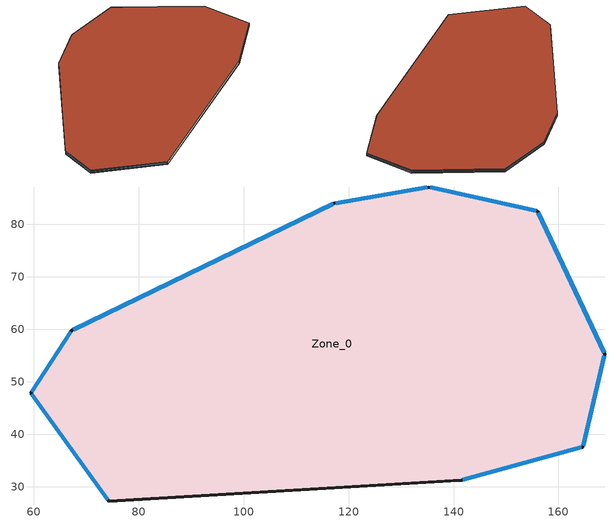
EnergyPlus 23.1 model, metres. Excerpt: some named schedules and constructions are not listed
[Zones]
Zone_0
 floor outside (90.1-2019 Nonresidential CZ 0 Exterior Floor (Mass)): 141.52,31.23 74.31,27.29 59.45,47.84 67.22,59.8 117.3,84.03 135.32,87.13 156.03,82.5 168.8,55.29 164.63,37.57 z63
 wall outside (90.1-2019 Nonresidential CZ 0 Exterior Wall (Mass)): 141.52,31.23 164.63,37.57 168.8,55.29 156.03,82.5 135.32,87.13 117.3,84.03 67.22,59.8 59.45,47.84 74.31,27.29 z63:64; 74.31,27.29,63 141.11,31.29,63 141.52,31.23,63 141.52,31.23,64 74.31,27.29,64
 window (90.1-2019 Nonresidential CZ 0 Glazing (Operable)): 141.8,31.3 164.35,37.49 / 168.68,55.55 156.16,82.23 / 117.03,83.9 67.49,59.93 / 59.62,47.61 74.13,27.53 z63.3:63.7; 164.7,37.85 168.73,55 / 155.74,82.56 135.61,87.07 / 135.03,87.08 117.59,84.08 / 67.07,59.56 59.6,48.09 z63.29:63.71
 roof outside (90.1-2019 Nonresidential CZ 0 Exterior Roof (Mass)): 141.52,31.23 164.63,37.57 168.8,55.29 156.03,82.5 135.32,87.13 117.3,84.03 67.22,59.8 59.45,47.84 74.31,27.29 141.11,31.29 z64
[Schedule:Day:Hourly]
35580fba-dbd0-4955-b4b5-3124da508991: Fraction, 1, 0, 0, 0, 0, 1, 0, 0, 1, 1, 1, 0, 0, 0, 0, 0, 0, 0, 0, 1, 1, 1, 1, 1
f5bc0df1-4b65-40b3-8969-7a34cea0a2f7: Fraction, 1, 1, 0, 0, 0, 1, 1, 0, 1, 1, 0, 0, 0, 0, 0, 0, 0, 0, 0, 0, 1, 1, 1, 1
55827f57-f8db-4409-93db-420d15268bed: Fraction, 1, 1, 1, 1, 1, 1, 1, 0, 1, 1, 0, 0, 0, 0, 0, 0, 1, 0, 0, 0, 0, 0, 1, 1
6ebf849b-398d-4be0-bb09-18ec706fe1dc: Fraction, 1, 1, 1, 1, 1, 1, 1, 1, 1, 0, 1, 0, 0, 0, 1, 1, 1, 1, 1, 1, 1, 1, 0, 0
a7a76c56-9b1d-4143-b4f7-ea2c8c440336: Fraction, 0, 0, 0, 0, 0, 0, 0, 0, 0, 1, 0, 1, 1, 0, 1, 1, 1, 1, 1, 0, 1, 1, 1, 0
ef5d5969-26f7-445c-ac96-11ebfeacb836: Fraction, 0, 0, 0, 0, 0, 0, 0, 0, 1, 1, 1, 0, 0, 0, 1, 1, 0, 0, 1, 1, 1, 1, 1, 0
83e5e2d1-e768-401f-b330-617984987bc3: Fraction, 1, 1, 1, 1, 1, 1, 1, 1, 1, 1, 0, 1, 0, 0, 0, 1, 1, 1, 1, 1, 1, 1, 1, 1
d0f53660-2e5a-4b57-a881-87da0359e617: Fraction, 1, 0, 0, 0, 0, 0, 0, 0, 0, 1, 0, 0, 0, 0, 0, 1, 1, 1, 1, 0, 1, 0, 0, 0
cbd5bdba-0386-4ba0-ba98-9c7e12a51697: Fraction, 1, 1, 1, 1, 0, 0, 0, 0, 0, 0, 0, 1, 1, 1, 1, 1, 1, 1, 0, 1, 1, 1, 1, 1
18c3004d-8783-4876-8dec-12ac0061ab43: Fraction, 1, 0, 1, 1, 0, 1, 1, 0, 1, 1, 0, 0, 0, 1, 1, 0, 1, 1, 1, 1, 1, 1, 1, 1
4ad9e2e3-748f-4c7e-8bc5-d13ad674726a: Fraction, 1, 1, 1, 1, 0, 0, 0, 0, 1, 1, 0, 0, 1, 1, 1, 1, 1, 1, 1, 1, 1, 1, 1, 1
b0b22441-1c84-45be-946c-a41f4ca8fd3c: Fraction, 1, 1, 1, 1, 1, 0, 1, 1, 1, 0, 1, 0, 0, 0, 0, 0, 1, 1, 1, 1, 1, 1, 1, 0
9e0599c0-03a4-4802-a991-2b35702f64d4: Fraction, 0, 0, 0, 0, 0, 0, 0, 0, 1, 0, 0, 0, 0, 0, 0, 0, 1, 1, 1, 1, 1, 1, 1, 1
6537ed6c-dc31-4946-b723-4a3268c029b0: Fraction, 1, 1, 1, 1, 1, 1, 1, 1, 1, 0, 0, 0, 0, 0, 0, 1, 1, 1, 1, 1, 1, 1, 1, 1
8b3fb61a-d946-4957-9fcf-86c3e05bf05b: Fraction, 1, 0, 1, 1, 0, 0, 0, 0, 1, 0, 0, 0, 0, 0, 0, 0, 0, 0, 1, 1, 1, 1, 1, 1
14c5cb9b-8429-4ebb-b911-1711cbb5e11b: Fraction, 1, 1, 0, 0, 0, 0, 0, 0, 1, 1, 1, 1, 1, 0, 1, 0, 0, 1, 1, 1, 1, 1, 1, 1
62c77ae6-a226-4c8d-a178-561dc5b22ad7: Fraction, 1, 1, 0, 0, 0, 0, 0, 0, 0, 0, 1, 1, 1, 1, 1, 1, 1, 1, 1, 1, 0, 1, 1, 1
190ec790-5e29-4005-a364-6feeab9a4441: Fraction, 0, 0, 0, 0, 0, 1, 1, 1, 1, 1, 1, 0, 0, 0, 0, 0, 0, 1, 1, 1, 1, 1, 1, 1
90a66509-abf9-43ca-9c3b-097c5c4f22e0: Fraction, 1, 0, 0, 0, 0, 0, 0, 1, 1, 1, 1, 1, 1, 1, 1, 1, 0, 0, 0, 0, 0, 0, 0, 0
6ace0146-c6b6-4ec7-9c8c-8aa95261c8d2: Fraction, 1, 0, 1, 1, 0, 1, 1, 1, 1, 1, 1, 1, 0, 1, 1, 1, 1, 1, 1, 1, 1, 1, 1, 1
d608000f-b7b7-44b8-aaec-22f5a2f3b225: Fraction, 1, 0, 0, 0, 0, 0, 0, 0, 0, 0, 1, 1, 1, 1, 1, 0, 0, 1, 1, 1, 1, 1, 1, 1
6a128e5b-ff60-434c-af7b-fa2dd9e07cba: Fraction, 0, 0, 0, 1, 0, 0, 0, 0, 1, 1, 0, 0, 0, 0, 0, 0, 0, 0, 1, 1, 1, 1, 1, 1
622ee1ea-8305-4643-8449-dd72ae86fa49: Fraction, 1, 0, 1, 1, 1, 1, 1, 1, 1, 1, 0, 1, 1, 1, 0, 0, 0, 0, 0, 1, 1, 1, 1, 0
f8689805-0f63-41db-adb5-99584de99b95: Fraction, 0, 0, 0, 0, 0, 1, 0, 0, 0, 1, 1, 1, 1, 0, 0, 1, 1, 1, 1, 1, 1, 1, 1, 0
71851461-c5e4-414e-a2c7-109e494ea64c: Fraction, 0, 0, 0, 0, 0, 0, 1, 1, 1, 1, 1, 0, 0, 0, 0, 0, 0, 1, 1, 1, 1, 1, 1, 1
0b6f43f0-01e1-4251-ba04-732ed97e1519: Fraction, 1, 0, 0, 0, 0, 0, 0, 1, 1, 1, 1, 0, 0, 0, 0, 1, 1, 1, 1, 1, 1, 1, 1, 1
e1723b95-98ea-446b-a580-13731340a20f: Fraction, 1, 1, 0, 0, 0, 0, 0, 1, 1, 1, 0, 0, 0, 0, 1, 1, 1, 1, 1, 1, 1, 1, 1, 1
05cee68a-5a9a-4fff-b366-2c30e452af0d: Fraction, 0, 0, 0, 0, 0, 0, 0, 1, 1, 0, 0, 0, 1, 1, 1, 1, 1, 1, 1, 1, 1, 1, 1, 1
f331a55c-7847-4875-a3bf-5efce393f36a: Fraction, 0, 0, 0, 0, 0, 0, 0, 0, 1, 0, 0, 1, 1, 1, 0, 0, 1, 1, 1, 1, 1, 1, 1, 1
ee78a014-3d24-44f3-9921-e16adcf6702a: Fraction, 1, 1, 1, 0, 0, 0, 1, 1, 1, 0, 0, 0, 0, 0, 0, 0, 0, 0, 1, 1, 1, 1, 1, 1
4403c221-beb9-4706-9aab-0cc244076204: Fraction, 1, 1, 1, 1, 1, 1, 1, 0, 0, 0, 0, 1, 1, 1, 1, 1, 1, 1, 1, 1, 1, 1, 1, 0
ece4fc43-b6b0-4eac-b6ec-7422018e2d51: Fraction, 0, 0, 0, 0, 0, 0, 0, 0, 1, 1, 1, 0, 0, 0, 0, 1, 1, 1, 0, 0, 0, 0, 0, 0
b9542a66-8383-472d-be9c-2377602c7933: Fraction, 0, 0, 0, 0, 0, 0, 0, 0, 0, 0, 0, 0, 0, 0, 0, 1, 1, 1, 1, 0, 0, 0, 1, 0
9ea8799c-a38e-4392-b418-b3859e553b93: Fraction, 0, 0, 0, 0, 0, 0, 0, 0, 1, 1, 0, 0, 1, 0, 1, 1, 1, 1, 1, 1, 1, 1, 1, 0
df36221f-5fb5-4f9d-9ad5-08a3f4f45714: Fraction, 0, 0, 0, 0, 0, 0, 0, 1, 1, 1, 0, 1, 1, 1, 1, 1, 1, 1, 1, 0, 0, 0, 0, 0
a4c28545-8038-4a89-9609-81aec04577ae: Fraction, 0, 0, 0, 0, 0, 1, 1, 1, 1, 1, 0, 0, 0, 0, 0, 0, 0, 1, 1, 1, 1, 1, 1, 1
3e4b0917-6c3b-420c-a1a0-0361c199cf67: Fraction, 0, 0, 0, 0, 0, 0, 0, 0, 0, 0, 1, 1, 1, 1, 1, 1, 0, 1, 1, 1, 1, 1, 1, 1
5d3b0c0d-688e-4b12-9c90-2677dc276d2a: Fraction, 0, 0, 0, 0, 0, 0, 0, 0, 0, 0, 0, 0, 1, 1, 1, 1, 1, 1, 1, 1, 1, 0, 0, 0
6069c477-5d9e-4eef-8c68-d96bcf48a3ae: Fraction, 0, 0, 0, 0, 0, 0, 0, 1, 1, 1, 0, 0, 0, 0, 0, 0, 0, 1, 1, 1, 1, 0, 0, 0
69cd9677-e97b-458a-abe6-047365b023d0: Fraction, 0, 0, 0, 0, 0, 0, 0, 0, 1, 1, 0, 0, 0, 0, 1, 0, 0, 0, 0, 0, 0, 0, 0, 0
c5fe4ff3-467f-4c83-8795-c200ceae23fc: Fraction, 0, 0, 0, 0, 0, 0, 0, 0, 0, 1, 1, 1, 1, 0, 1, 1, 1, 1, 1, 1, 1, 1, 1, 1
51a97e26-cf36-4dc7-bb8c-66bca98dffd4: Fraction, 0, 0, 0, 0, 0, 0, 0, 0, 1, 0, 0, 0, 0, 0, 0, 0, 0, 1, 0, 0, 0, 0, 0, 0
19730b9c-9c93-4c8e-84d2-b2d393f7a440: Fraction, 0, 0, 0, 0, 0, 0, 0, 0, 1, 1, 0, 0, 0, 0, 0, 0, 1, 1, 1, 1, 1, 1, 0, 0
1da35ec4-bf82-490c-9bf8-eda1b843ec7a: Fraction, 0, 0, 0, 0, 0, 0, 0, 1, 1, 1, 0, 0, 0, 1, 1, 1, 1, 0, 0, 0, 0, 0, 0, 0
77230e30-fae1-4f99-9d5b-c7f7c77cb3ee: Fraction, 0, 0, 0, 0, 0, 0, 0, 0, 1, 1, 0, 0, 0, 0, 0, 0, 0, 1, 1, 1, 1, 1, 1, 0
38326845-a075-47ad-9e37-a07217c83578: Fraction, 0, 0, 0, 0, 1, 0, 0, 1, 1, 1, 1, 0, 0, 0, 0, 0, 1, 1, 1, 1, 1, 1, 1, 1
1d8acefc-86d6-4400-a8b5-e2e4ccf3a6dd: Fraction, 1, 1, 1, 1, 1, 0, 0, 0, 1, 1, 1, 1, 1, 0, 1, 1, 1, 1, 1, 1, 1, 1, 1, 1
01931061-f95d-423d-a8e3-a2d8ef12247b: Fraction, 0, 0, 0, 0, 0, 0, 0, 0, 1, 1, 0, 0, 0, 0, 1, 1, 1, 1, 1, 1, 1, 1, 1, 1
7ace4def-86f3-4d95-a03f-497847f96702: Fraction, 1, 1, 1, 1, 1, 1, 1, 0, 1, 1, 1, 1, 1, 0, 1, 1, 1, 1, 1, 1, 1, 1, 0, 0
3bd2b92e-0ae8-4556-a30a-e5e65b71826e: Fraction, 0, 0, 0, 0, 0, 0, 0, 0, 1, 1, 1, 0, 1, 1, 1, 1, 1, 1, 1, 1, 1, 0, 0, 0
bad176ab-6b35-4176-abaf-05ab3aaa6249: Fraction, 0, 0, 0, 0, 0, 0, 0, 0, 1, 1, 1, 1, 0, 0, 0, 1, 1, 1, 1, 1, 1, 1, 0, 0
02ab9e96-b2d1-46b5-8262-6abab9867d5c: Fraction, 0, 0, 0, 0, 0, 0, 0, 0, 0, 1, 1, 1, 0, 0, 1, 1, 1, 1, 1, 0, 0, 0, 0, 0
e68a5df6-6f3d-4a9c-893c-334317d34bc4: Fraction, 0, 0, 0, 0, 0, 0, 0, 0, 1, 0, 1, 1, 0, 0, 0, 0, 0, 0, 0, 0, 0, 0, 0, 0
1e033b0e-51bc-4728-9180-d360ea5f4b6c: Fraction, 0, 0, 0, 0, 0, 0, 0, 0, 1, 1, 0, 1, 1, 1, 1, 1, 1, 1, 0, 0, 0, 0, 0, 0
f6dd6d34-4826-4c24-9679-818eecc427e6: Fraction, 0, 0, 0, 0, 0, 0, 0, 0, 0, 1, 1, 1, 1, 0, 1, 1, 1, 1, 0, 0, 0, 0, 0, 0
e9c8d646-4741-41e8-ae76-898a20df83ac: Fraction, 0, 0, 0, 0, 0, 0, 0, 0, 0, 1, 1, 1, 0, 1, 1, 1, 1, 1, 1, 1, 1, 1, 1, 0
b0cd043c-97e2-45c4-b746-8f3c14b2132a: Fraction, 0, 0, 0, 0, 0, 0, 0, 0, 0, 1, 1, 1, 0, 0, 0, 0, 1, 0, 0, 0, 0, 0, 0, 0
433572ff-be99-4baa-abe0-8595e08e7cac: Fraction, 0, 0, 0, 0, 0, 0, 0, 0, 1, 1, 0, 0, 1, 1, 1, 1, 0, 0, 0, 0, 0, 0, 0, 0
ac49b470-8a31-4310-a82f-7388a6dbc47d: Fraction, 0, 0, 0, 0, 0, 0, 0, 0, 1, 1, 1, 1, 0, 0, 0, 0, 0, 0, 0, 0, 0, 0, 0, 0
346726a3-2aff-4c8e-8f3e-93c118d92b0e: Fraction, 0, 0, 0, 0, 0, 0, 0, 0, 1, 1, 1, 1, 1, 1, 1, 0, 0, 0, 0, 0, 0, 0, 0, 0
307b0407-2a51-4525-bbf6-46879bca5c53: Fraction, 0, 0, 0, 0, 0, 0, 0, 0, 0, 0, 0, 0, 0, 0, 0, 1, 1, 1, 0, 0, 0, 0, 0, 0
66b4e2b4-e37e-458c-9d10-ec3fb603ec3c: Fraction, 0, 0, 0, 0, 0, 0, 0, 0, 1, 0, 0, 0, 0, 0, 0, 0, 0, 0, 0, 0, 0, 0, 0, 0
ba89769e-e933-46c3-b524-30d9673fb460: Fraction, 0, 0, 0, 0, 0, 0, 0, 0, 0, 1, 1, 1, 1, 1, 1, 1, 0, 0, 1, 1, 1, 1, 0, 0
a56ac5b7-c3e6-4283-908d-09d37c37b166: Fraction, 0, 0, 0, 0, 0, 0, 0, 1, 1, 1, 0, 0, 0, 0, 0, 0, 0, 1, 1, 1, 1, 1, 1, 1
3348eccd-947c-4f92-bd84-8684db790c09: Fraction, 1, 0, 0, 0, 0, 0, 0, 0, 1, 1, 0, 1, 0, 0, 0, 1, 1, 1, 1, 1, 1, 1, 1, 0
8b1d26f8-01a5-417d-b30d-354246420aad: Fraction, 0, 0, 0, 0, 0, 0, 0, 0, 1, 1, 1, 0, 0, 0, 1, 1, 1, 0, 0, 0, 0, 0, 0, 0
6181320c-47d8-4cca-82af-ec3a51b6dd72: Fraction, 0, 0, 0, 0, 0, 0, 0, 0, 1, 1, 0, 0, 0, 0, 0, 0, 0, 0, 1, 1, 1, 1, 0, 0
64a29cd7-8f2f-422d-9959-c24de3a5f690: Fraction, 0, 0, 0, 0, 0, 0, 0, 0, 1, 1, 0, 1, 1, 1, 0, 0, 0, 0, 0, 0, 0, 0, 0, 0
d03725bd-0ffe-4377-a125-dd5ac41d3a74: Fraction, 0, 0, 0, 0, 0, 0, 0, 0, 1, 1, 1, 0, 0, 1, 1, 1, 1, 1, 1, 1, 0, 0, 0, 0
6a41f810-d8e1-432a-8ce2-66c5e1ccd37b: Fraction, 0, 0, 0, 0, 0, 0, 0, 0, 1, 1, 0, 0, 0, 0, 1, 1, 0, 1, 1, 1, 1, 0, 0, 0
20d980ab-5bbf-4f21-88c7-0b3798302ed8: Fraction, 0, 0, 0, 0, 0, 0, 0, 0, 0, 1, 0, 0, 0, 0, 0, 0, 0, 1, 1, 1, 1, 1, 0, 0
df2d65bf-6a66-42bf-a30a-f36bd3ee436b: Fraction, 0, 0, 0, 0, 0, 0, 0, 0, 1, 1, 0, 0, 0, 1, 0, 0, 1, 1, 0, 0, 0, 0, 0, 0
3589ffb3-64ad-4ccd-ad3a-6b262944c2af: Fraction, 0, 0, 0, 0, 0, 0, 0, 0, 0, 1, 1, 1, 1, 0, 1, 1, 1, 1, 1, 1, 1, 0, 0, 0
890c290f-f478-4666-b51c-a850cee0229a: Fraction, 0, 0, 0, 0, 0, 0, 0, 0, 1, 1, 1, 0, 0, 0, 0, 1, 1, 1, 1, 1, 1, 1, 1, 1
e5194118-40dd-4948-b455-f7e52e5a09b9: Fraction, 1, 0, 0, 0, 0, 0, 0, 1, 1, 1, 0, 0, 0, 0, 1, 1, 1, 1, 1, 1, 0, 0, 0, 1
f7b4d3b0-c344-429c-abef-98cb8b36d49d: Fraction, 1, 1, 1, 1, 1, 1, 1, 1, 1, 1, 1, 0, 0, 1, 1, 0, 1, 1, 1, 1, 1, 1, 1, 1
50777759-3149-4ab6-9e49-f5c4ca1c0d8b: Fraction, 1, 1, 1, 1, 1, 1, 1, 1, 1, 1, 1, 0, 0, 0, 0, 1, 1, 1, 1, 1, 1, 1, 1, 1
634e3f8b-5068-4fff-8974-a9ddfa7e7c99: Fraction, 1, 1, 1, 1, 1, 1, 1, 1, 1, 1, 1, 0, 1, 1, 1, 1, 1, 1, 1, 1, 1, 1, 1, 1
db40f3b7-ff5b-475a-a2de-6b107929e617: Fraction, 1, 1, 1, 1, 0, 1, 1, 1, 1, 1, 1, 0, 0, 0, 1, 1, 1, 1, 1, 1, 1, 1, 1, 1
04098f82-45f4-4621-86db-93c17d7eb972: Fraction, 1, 1, 1, 1, 0, 1, 1, 1, 1, 1, 1, 0, 0, 0, 1, 0, 0, 0, 1, 1, 0, 0, 0, 0
944e0348-e3f3-4352-8a9c-e7fb0ed1355f: Fraction, 0, 0, 0, 1, 0, 0, 0, 0, 1, 0, 0, 0, 0, 0, 0, 0, 0, 0, 0, 0, 0, 0, 0, 0
f7a564ca-85b4-402d-9f37-a13b890ef264: Fraction, 0, 0, 0, 0, 0, 0, 0, 0, 0, 1, 1, 1, 0, 0, 1, 1, 0, 0, 0, 0, 0, 0, 0, 0
0bcf2b4d-3456-462f-9f14-26e26e0c9598: Fraction, 0, 0, 0, 0, 0, 0, 0, 0, 0, 1, 1, 0, 0, 1, 0, 1, 0, 0, 1, 0, 1, 1, 0, 1
723ba90f-49cb-4c44-b7b5-667e64cf378f: Fraction, 1, 0, 0, 0, 0, 0, 0, 0, 0, 0, 0, 0, 0, 1, 1, 1, 1, 1, 1, 1, 0, 0, 0, 0
178d2cc6-dde9-4233-b4c0-40fce3a868e7: Fraction, 0, 0, 0, 0, 0, 0, 0, 0, 0, 0, 0, 0, 1, 1, 1, 1, 1, 1, 1, 0, 0, 0, 0, 0
21a5835a-31a7-4885-8c77-6bf44ccf139f: Fraction, 0, 0, 0, 0, 0, 0, 0, 0, 0, 0, 0, 0, 0, 0, 1, 0, 0, 0, 1, 0, 0, 0, 0, 0
53c8fe68-b6ab-4a0d-acdd-d43b80fcb29e: Fraction, 0, 0, 0, 0, 0, 0, 0, 0, 0, 1, 1, 1, 1, 1, 1, 1, 1, 1, 1, 1, 0, 0, 0, 0
3b3ab5c0-74ca-488d-bf60-80b6c809761a: Fraction, 0, 0, 0, 0, 0, 0, 0, 0, 1, 1, 1, 1, 0, 0, 0, 0, 1, 1, 1, 1, 1, 1, 0, 1
dec40126-717d-4da4-a910-a73b0b2de1e1: Fraction, 0, 0, 0, 0, 0, 0, 0, 0, 0, 0, 1, 0, 0, 0, 0, 1, 1, 1, 1, 1, 0, 0, 0, 1
3eef77f8-ea9b-4770-b35b-9af30fbd07bd: Fraction, 0, 0, 0, 0, 0, 0, 0, 0, 0, 1, 1, 1, 1, 0, 0, 0, 0, 0, 0, 0, 0, 0, 0, 0
e257b216-6ebc-47c8-812e-b877b2fd9bff: Fraction, 0, 0, 0, 0, 0, 0, 0, 0, 0, 0, 1, 1, 1, 1, 1, 1, 1, 0, 1, 0, 0, 0, 0, 0
e488f50e-6f9c-4cad-9b47-7cd3d747bdc4: Fraction, 0, 0, 0, 0, 0, 0, 0, 0, 1, 1, 1, 1, 0, 1, 0, 1, 0, 0, 0, 0, 1, 0, 0, 0
03042351-fad0-4e20-a379-a2fe06a4ee97: Fraction, 0, 0, 0, 0, 0, 0, 0, 0, 1, 1, 1, 1, 0, 1, 1, 1, 1, 1, 1, 1, 1, 0, 0, 0
4655ecec-6f89-4f52-b466-d30fb7240f2d: Fraction, 0, 0, 0, 0, 0, 0, 0, 0, 1, 1, 1, 0, 1, 0, 0, 1, 1, 1, 1, 1, 1, 1, 1, 0
f92ec17b-3ee4-4eff-b2f1-002e899da449: Fraction, 0, 0, 1, 1, 0, 0, 1, 0, 1, 1, 1, 1, 0, 1, 1, 1, 1, 1, 1, 1, 1, 1, 1, 1
f370f629-0a9b-48b4-b75e-d368051bac58: Fraction, 1, 1, 0, 1, 1, 1, 0, 1, 1, 1, 1, 1, 1, 0, 0, 1, 1, 1, 1, 1, 1, 1, 1, 1
57962a1c-89b2-48cb-881e-04272744f9a0: Fraction, 1, 1, 1, 1, 1, 1, 1, 1, 1, 1, 1, 0, 0, 0, 0, 0, 1, 1, 1, 1, 1, 1, 0, 1
29b2a92d-0deb-4854-bb04-40d0552be8f3: Fraction, 0, 0, 1, 1, 0, 1, 1, 0, 1, 1, 1, 0, 0, 0, 0, 1, 1, 1, 1, 1, 1, 1, 1, 1
b98630a9-4645-4249-b018-234e81376148: Fraction, 1, 0, 1, 0, 0, 0, 0, 0, 1, 1, 1, 0, 0, 0, 0, 0, 1, 1, 1, 1, 1, 1, 1, 1
016e191e-0c09-49c2-a3b0-aaba1b579053: Fraction, 1, 0, 0, 0, 0, 0, 0, 0, 1, 1, 1, 1, 0, 0, 0, 0, 1, 1, 1, 1, 1, 1, 1, 1
4a92e6b9-6a42-4b5a-bc84-5afae0716a01: Fraction, 1, 1, 1, 0, 0, 1, 1, 0, 1, 1, 1, 0, 0, 0, 0, 0, 1, 1, 1, 1, 1, 1, 1, 1
a4f2a2f6-8422-44d3-b918-e2cf20218444: Fraction, 1, 0, 0, 0, 0, 1, 1, 0, 1, 1, 1, 1, 1, 1, 1, 1, 1, 1, 1, 1, 1, 1, 0, 0
[Schedule:Year]
CoolAvail_Zone_0: Fraction, CoolAvail_Zone_0_0, 1, 1, 1, 7, CoolAvail_Zone_0_1, 1, 8, 1, 14, CoolAvail_Zone_0_2, 1, 15, 1, 21, CoolAvail_Zone_0_3, 1, 22, 1, 28, CoolAvail_Zone_0_4, 1, 29, 2, 4, CoolAvail_Zone_0_5, 2, 5, 2, 11, CoolAvail_Zone_0_6, 2, 12, 2, 18, CoolAvail_Zone_0_7, 2, 19, 2, 25, CoolAvail_Zone_0_8, 2, 26, 3, 4, CoolAvail_Zone_0_9, 3, 5, 3, 11, CoolAvail_Zone_0_10, 3, 12, 3, 18, CoolAvail_Zone_0_11, 3, 19, 3, 25, CoolAvail_Zone_0_12, 3, 26, 4, 1, CoolAvail_Zone_0_13, 4, 2, 4, 8, CoolAvail_Zone_0_14, 4, 9, 4, 15, CoolAvail_Zone_0_15, 4, 16, 4, 22, CoolAvail_Zone_0_16, 4, 23, 4, 29, CoolAvail_Zone_0_17, 4, 30, 5, 6, CoolAvail_Zone_0_18, 5, 7, 5, 13, CoolAvail_Zone_0_19, 5, 14, 5, 20, CoolAvail_Zone_0_20, 5, 21, 5, 27, CoolAvail_Zone_0_21, 5, 28, 6, 3, CoolAvail_Zone_0_22, 6, 4, 6, 10, CoolAvail_Zone_0_23, 6, 11, 6, 17, CoolAvail_Zone_0_24, 6, 18, 6, 24, CoolAvail_Zone_0_25, 6, 25, 7, 1, CoolAvail_Zone_0_26, 7, 2, 7, 8, CoolAvail_Zone_0_27, 7, 9, 7, 15, CoolAvail_Zone_0_28, 7, 16, 7, 22, CoolAvail_Zone_0_29, 7, 23, 7, 29, CoolAvail_Zone_0_30, 7, 30, 8, 5, CoolAvail_Zone_0_31, 8, 6, 8, 12, CoolAvail_Zone_0_32, 8, 13, 8, 19, CoolAvail_Zone_0_33, 8, 20, 8, 26, CoolAvail_Zone_0_34, 8, 27, 9, 2, CoolAvail_Zone_0_35, 9, 3, 9, 9, CoolAvail_Zone_0_36, 9, 10, 9, 16, CoolAvail_Zone_0_37, 9, 17, 9, 23, CoolAvail_Zone_0_38, 9, 24, 9, 30, CoolAvail_Zone_0_39, 10, 1, 10, 7, CoolAvail_Zone_0_40, 10, 8, 10, 14, CoolAvail_Zone_0_41, 10, 15, 10, 21, CoolAvail_Zone_0_42, 10, 22, 10, 28, CoolAvail_Zone_0_43, 10, 29, 11, 4, CoolAvail_Zone_0_44, 11, 5, 11, 11, CoolAvail_Zone_0_45, 11, 12, 11, 18, CoolAvail_Zone_0_46, 11, 19, 11, 25, CoolAvail_Zone_0_47, 11, 26, 12, 2, CoolAvail_Zone_0_48, 12, 3, 12, 9, CoolAvail_Zone_0_49, 12, 10, 12, 16, CoolAvail_Zone_0_50, 12, 17, 12, 23, CoolAvail_Zone_0_51, 12, 24, 12, 30, CoolAvail_Zone_0_52, 12, 31, 12, 31
[Schedule:Week:Daily]
CoolAvail_Zone_0_0: a90c3a7d-d561-4e88-9304-1309f2f5b7c4, d9f7b2bb-ce32-41b4-bd48-2467b5920f5a, c679e80e-e187-4de0-afcb-0fe5418baa16, 0a0839cf-3ae9-41cd-a03d-057b1f85007b, d4902f50-d36c-4611-8744-05f3899d3a81, ce071e62-5e5a-4421-93f8-b4aeab4f8a7b, 6ce1c73f-dd81-44bb-b3e8-c0c9d60c46d5, a90c3a7d-d561-4e88-9304-1309f2f5b7c4, a90c3a7d-d561-4e88-9304-1309f2f5b7c4, a90c3a7d-d561-4e88-9304-1309f2f5b7c4, a90c3a7d-d561-4e88-9304-1309f2f5b7c4, a90c3a7d-d561-4e88-9304-1309f2f5b7c4
CoolAvail_Zone_0_1: 65bbbe9e-91d4-4cf2-b31b-ca7e654597ff, fae1b118-0296-4c52-8f3b-7c824febb3f4, 878747af-a5f3-4e55-9fd9-de7c2aa49e56, b08cc5d3-bea0-444f-8786-da720f3bc2ec, 25ea3ea7-8a90-4fc1-b5de-1f4c9492b2b0, 1ff783de-1204-4da2-855d-d24501cab330, 84ac1ae6-be9c-4f00-94de-2dddad3b6f2e, 65bbbe9e-91d4-4cf2-b31b-ca7e654597ff, 65bbbe9e-91d4-4cf2-b31b-ca7e654597ff, 65bbbe9e-91d4-4cf2-b31b-ca7e654597ff, 65bbbe9e-91d4-4cf2-b31b-ca7e654597ff, 65bbbe9e-91d4-4cf2-b31b-ca7e654597ff
CoolAvail_Zone_0_2: 10dfe9ea-d424-4da3-a1f4-f7f7492f2381, 0cbebe47-c6d4-452d-913f-92984355483f, 25ea3ea7-8a90-4fc1-b5de-1f4c9492b2b0, e92f8d57-d3fc-4f28-ab82-5b8b0cc6dbbb, d9f7b2bb-ce32-41b4-bd48-2467b5920f5a, 9bee4051-cf95-46cf-b054-7a00ea332110, 73f640e3-efb8-45fc-9d4e-299565a10379, 10dfe9ea-d424-4da3-a1f4-f7f7492f2381, 10dfe9ea-d424-4da3-a1f4-f7f7492f2381, 10dfe9ea-d424-4da3-a1f4-f7f7492f2381, 10dfe9ea-d424-4da3-a1f4-f7f7492f2381, 10dfe9ea-d424-4da3-a1f4-f7f7492f2381
CoolAvail_Zone_0_3: 78703160-713a-403d-8ef2-3f3ce06a14ba, 9498b012-a49a-467f-9b08-189a340cf39d, 109b3099-e46d-4cd2-81e5-3e60f5aefaee, d7495d69-b7e2-4ec9-9356-875a133d10ff, 5cb59d84-8761-4677-bcba-14e7b1449b5d, a90c3a7d-d561-4e88-9304-1309f2f5b7c4, 7a386284-6fc2-40a5-8d4b-d50813044365, 78703160-713a-403d-8ef2-3f3ce06a14ba, 78703160-713a-403d-8ef2-3f3ce06a14ba, 78703160-713a-403d-8ef2-3f3ce06a14ba, 78703160-713a-403d-8ef2-3f3ce06a14ba, 78703160-713a-403d-8ef2-3f3ce06a14ba
CoolAvail_Zone_0_4: 1426fbcb-9780-4d68-b2c5-cb00c53603ad, 0c405ee3-8e43-45b4-aa13-534e84af71a5, 4ee0b317-346b-48c6-8178-14238c22d751, 3ff4eb64-b860-4a95-b673-6c119b6731cc, a51c5b3b-6daf-445a-8393-1037eb489ed0, b9583c2b-6603-4a7f-8ed7-9e3dbb906b18, 0c405ee3-8e43-45b4-aa13-534e84af71a5, 1426fbcb-9780-4d68-b2c5-cb00c53603ad, 1426fbcb-9780-4d68-b2c5-cb00c53603ad, 1426fbcb-9780-4d68-b2c5-cb00c53603ad, 1426fbcb-9780-4d68-b2c5-cb00c53603ad, 1426fbcb-9780-4d68-b2c5-cb00c53603ad
CoolAvail_Zone_0_5: 6cf93cd8-6f75-4b31-a6bd-4ecafb8a92b1, 5897c31d-c666-4c7d-a4da-b61f4f0e404e, 4b772d1b-1413-48b8-af6a-889f3a234b0c, 480aa193-6611-4074-a8c1-a6942d3d3952, 92b422ba-87c7-4cf7-9ae7-f3ce3c885582, 87b56ecb-3057-41a7-9052-41be7a84920d, bd4c92c5-efcc-47f4-969b-2a93bfda960e, 6cf93cd8-6f75-4b31-a6bd-4ecafb8a92b1, 6cf93cd8-6f75-4b31-a6bd-4ecafb8a92b1, 6cf93cd8-6f75-4b31-a6bd-4ecafb8a92b1, 6cf93cd8-6f75-4b31-a6bd-4ecafb8a92b1, 6cf93cd8-6f75-4b31-a6bd-4ecafb8a92b1
CoolAvail_Zone_0_6: 01c1a3f5-4dca-4e51-a230-9909e27f7a95, 0b6e2958-b197-49f8-b7aa-616d64d662bd, e891e117-e941-427e-a47c-33de51da23ee, 798fa7e7-5014-4ec1-8f09-d0b4a826d1a5, 404be38d-442b-4200-bc1c-99a445a26f69, e234ee8b-7f6a-422c-b26f-2866cc05ad4b, 11e29208-cf20-479d-838d-69f344f40d03, 01c1a3f5-4dca-4e51-a230-9909e27f7a95, 01c1a3f5-4dca-4e51-a230-9909e27f7a95, 01c1a3f5-4dca-4e51-a230-9909e27f7a95, 01c1a3f5-4dca-4e51-a230-9909e27f7a95, 01c1a3f5-4dca-4e51-a230-9909e27f7a95
CoolAvail_Zone_0_7: afa892e8-1edd-4cc1-ac6c-8c15f64ca610, 1386c14a-ccc2-4b2b-b28f-6ee2dc927c59, 9e769dda-fd2c-41e0-b3a5-91cf960895a5, 1dc4e116-dde2-4a25-8904-b8ca2ce66a8f, e6fa89c3-e520-4059-b474-dca5375f5153, 536434a5-f808-4639-a611-88ac450856ce, e2c9fadb-7513-4928-bbf2-26072006261f, afa892e8-1edd-4cc1-ac6c-8c15f64ca610, afa892e8-1edd-4cc1-ac6c-8c15f64ca610, afa892e8-1edd-4cc1-ac6c-8c15f64ca610, afa892e8-1edd-4cc1-ac6c-8c15f64ca610, afa892e8-1edd-4cc1-ac6c-8c15f64ca610
CoolAvail_Zone_0_8: aa70a774-873d-4de6-871c-2db3162b1dea, 845ed5cf-498c-41f5-a273-08918cad2a4b, f5d95245-d89c-4372-868d-164739715c0c, 89fd3bfe-84b5-447a-a717-b7467002538f, b707b4d5-8c93-4574-9543-5e84bf31eb9c, 6c5f5b92-cfb1-49f3-aa28-af9f7e744758, 455fd788-d918-48fd-9a10-b5318902fdd4, aa70a774-873d-4de6-871c-2db3162b1dea, aa70a774-873d-4de6-871c-2db3162b1dea, aa70a774-873d-4de6-871c-2db3162b1dea, aa70a774-873d-4de6-871c-2db3162b1dea, aa70a774-873d-4de6-871c-2db3162b1dea
CoolAvail_Zone_0_9: 90557fc4-8d7a-462c-a87e-bc42cac80b81, 63b5af77-f1e7-4fa2-9b05-8b1f493096e4, 455fd788-d918-48fd-9a10-b5318902fdd4, ac66f0e6-c67d-4954-bb50-586ec10b2f4c, 5402c653-f9b6-4279-897c-1a3176009d6c, 4929ddeb-0a75-406f-8145-6e57b36812b0, b0006796-805c-4aa4-a188-30774dabb10f, 90557fc4-8d7a-462c-a87e-bc42cac80b81, 90557fc4-8d7a-462c-a87e-bc42cac80b81, 90557fc4-8d7a-462c-a87e-bc42cac80b81, 90557fc4-8d7a-462c-a87e-bc42cac80b81, 90557fc4-8d7a-462c-a87e-bc42cac80b81
CoolAvail_Zone_0_10: 0a3ba288-e023-493a-9963-f784d1728983, 455fd788-d918-48fd-9a10-b5318902fdd4, b8065fdf-63f4-424d-a4e2-a43361d49fe5, fdb4e9f7-08d6-4ec7-b24e-4019680e44c1, 77638831-9433-4dc9-b21f-815cae47cdf7, 8bec0f3d-fad7-4244-a27b-bac05c452973, de7f9724-7c5f-40f1-ada8-3270a367f146, 0a3ba288-e023-493a-9963-f784d1728983, 0a3ba288-e023-493a-9963-f784d1728983, 0a3ba288-e023-493a-9963-f784d1728983, 0a3ba288-e023-493a-9963-f784d1728983, 0a3ba288-e023-493a-9963-f784d1728983
CoolAvail_Zone_0_11: 455fd788-d918-48fd-9a10-b5318902fdd4, 9df3e5bd-5bce-47cf-b1ac-b499173c2080, ccf0352b-1cc9-4215-8425-45950ec1eff7, d3ebed36-bcd3-4b80-904f-1827dc509245, 1dd048c2-b80a-4c3a-8489-127b537777c8, 748acdd5-0314-4367-9fd5-dfd59f8a3764, 111da886-e7b8-48f1-bc35-709ce5cdeeeb, 455fd788-d918-48fd-9a10-b5318902fdd4, 455fd788-d918-48fd-9a10-b5318902fdd4, 455fd788-d918-48fd-9a10-b5318902fdd4, 455fd788-d918-48fd-9a10-b5318902fdd4, 455fd788-d918-48fd-9a10-b5318902fdd4
CoolAvail_Zone_0_12: 0d73fc41-5ace-4b6d-a4ce-145592d0614b, 4c3a20b6-e4e6-45c9-9972-df1d8eff9777, e790d8c0-3e82-4196-b659-4b794fa807f7, 6063e10a-e478-427b-93fb-b8e9f121dc7c, fd59878a-509a-4b20-9086-68202768fc9c, 0a757a44-870c-4407-8a93-08edf1f1edfe, ac9f5304-c5f7-4043-a583-c8cad7a9ce11, 0d73fc41-5ace-4b6d-a4ce-145592d0614b, 0d73fc41-5ace-4b6d-a4ce-145592d0614b, 0d73fc41-5ace-4b6d-a4ce-145592d0614b, 0d73fc41-5ace-4b6d-a4ce-145592d0614b, 0d73fc41-5ace-4b6d-a4ce-145592d0614b
CoolAvail_Zone_0_13: 747efe06-c7f4-4071-a068-d0611e8d8eb8, f7640ad7-8070-4931-b4c1-ef7e78856e16, a4c8c6bd-0e54-462a-8cee-4749ef4c4004, b5d75e29-435a-4dbf-83e5-e2e7c2f39e2c, fedbd9ad-cc78-4219-b0c8-4ea912b5ec18, ab44dce0-72fa-4129-9ff9-fb27ee246436, 019e2ba1-32e7-496b-a0e9-8cf5ce2e1271, 747efe06-c7f4-4071-a068-d0611e8d8eb8, 747efe06-c7f4-4071-a068-d0611e8d8eb8, 747efe06-c7f4-4071-a068-d0611e8d8eb8, 747efe06-c7f4-4071-a068-d0611e8d8eb8, 747efe06-c7f4-4071-a068-d0611e8d8eb8
CoolAvail_Zone_0_14: 2e50db42-72f7-4da3-9c7a-74d8616e7db1, 00f570d7-d5e4-4236-a7b8-85b6178ac330, 0b99a4ad-202d-4df3-921e-d9dc98292353, 1e595480-8ee9-40ef-af1b-29d4a04147e7, 41e5dfad-91a3-4ac5-a66a-cdb209d5dd46, ff12adfb-ef66-4f56-8cde-3712b5510119, 0505baec-4ee5-43d5-8cb2-e55c09a9bb54, 2e50db42-72f7-4da3-9c7a-74d8616e7db1, 2e50db42-72f7-4da3-9c7a-74d8616e7db1, 2e50db42-72f7-4da3-9c7a-74d8616e7db1, 2e50db42-72f7-4da3-9c7a-74d8616e7db1, 2e50db42-72f7-4da3-9c7a-74d8616e7db1
CoolAvail_Zone_0_15: ad130e13-66b6-4b1c-a907-ecdcfc641e4d, 2705e1ec-419d-4c06-904f-d841019ed117, 009e4c46-38d3-4004-89fa-5fac521d3743, a9a3e983-fbf7-49bd-97fa-089a51f25b8e, 9134782c-4a08-4f73-9ff5-9ad4998a1be8, 52ce7417-0635-4b52-a07e-adc32f6815b8, 36718511-715b-41e6-90ac-643709a08c43, ad130e13-66b6-4b1c-a907-ecdcfc641e4d, ad130e13-66b6-4b1c-a907-ecdcfc641e4d, ad130e13-66b6-4b1c-a907-ecdcfc641e4d, ad130e13-66b6-4b1c-a907-ecdcfc641e4d, ad130e13-66b6-4b1c-a907-ecdcfc641e4d
CoolAvail_Zone_0_16: ae8060bc-d096-4256-ba67-a14347e07e13, 142bfeca-6e68-44f9-bf6d-f41a79e79912, 13e7549c-5e65-4d15-9a1e-314f6c1a630f, dbb1ea29-f1b9-4ab9-9751-922b13caff08, 5d98870f-3b33-46f4-8f5c-1609ecb3512c, 01d73007-85fa-4e1e-982f-c6640b69fa63, 7f3fc940-f184-40d5-a47f-b756b9cbc0f5, ae8060bc-d096-4256-ba67-a14347e07e13, ae8060bc-d096-4256-ba67-a14347e07e13, ae8060bc-d096-4256-ba67-a14347e07e13, ae8060bc-d096-4256-ba67-a14347e07e13, ae8060bc-d096-4256-ba67-a14347e07e13
CoolAvail_Zone_0_17: 292b83b6-52ec-4660-b2a3-6a720a9c97d5, aef7271a-1886-4fbb-87e7-3285732d9649, 2bf0b408-8476-4e49-bc42-4cb6dea446f8, 8de448b2-f85a-4780-a7c9-39a0e3022fd1, dc9c78bf-c1a1-4677-8eb6-4632168dd3d3, 6445c016-b4ac-435c-ac1e-59c6e9f2afa5, 72102ee4-0920-48b5-9e0f-06b2819feaa6, 292b83b6-52ec-4660-b2a3-6a720a9c97d5, 292b83b6-52ec-4660-b2a3-6a720a9c97d5, 292b83b6-52ec-4660-b2a3-6a720a9c97d5, 292b83b6-52ec-4660-b2a3-6a720a9c97d5, 292b83b6-52ec-4660-b2a3-6a720a9c97d5
CoolAvail_Zone_0_18: 8451dcb0-3c64-4d6f-a85f-7d646b7a1727, 81f752e7-4bd3-4ae2-8252-fcd433a1cdd9, 27576e21-c9e6-4cdb-bac6-775051c1796e, 8451dcb0-3c64-4d6f-a85f-7d646b7a1727, 89c322a1-ace3-4bb2-8e1e-2457362554e4, 6e4468f4-04d3-4786-985d-b809b9bdf9ff, 533983d1-b3b6-427e-b11d-a232e679d2fc, 8451dcb0-3c64-4d6f-a85f-7d646b7a1727, 8451dcb0-3c64-4d6f-a85f-7d646b7a1727, 8451dcb0-3c64-4d6f-a85f-7d646b7a1727, 8451dcb0-3c64-4d6f-a85f-7d646b7a1727, 8451dcb0-3c64-4d6f-a85f-7d646b7a1727
CoolAvail_Zone_0_19: d29f04af-c70c-459f-9b0f-324a11b383c1, c8196791-ff7b-48a6-a2db-faa66940cb04, 2c093872-bd2a-4f00-bc26-6faedd8490ec, 462a080c-58de-428d-8e50-cf25840bacff, 302952f6-6941-40d1-af31-7c7e5cd8ccea, 9657dbf8-31f1-4692-8b0d-f771e33f6f8a, 9e24edca-e979-41be-958f-1de413102f06, d29f04af-c70c-459f-9b0f-324a11b383c1, d29f04af-c70c-459f-9b0f-324a11b383c1, d29f04af-c70c-459f-9b0f-324a11b383c1, d29f04af-c70c-459f-9b0f-324a11b383c1, d29f04af-c70c-459f-9b0f-324a11b383c1
CoolAvail_Zone_0_20: 7740b6af-1a71-4bfe-97ee-7cd1aca3ed24, 734ecc7c-9500-472e-aa2e-a4662c444492, d29f04af-c70c-459f-9b0f-324a11b383c1, a48424a2-5bdb-4934-8ce4-c7a81336ed07, a1efad91-11f1-4081-978b-56846ac20bd6, 5301e01b-5a54-420e-a55b-6826bdb793ab, e82ad83c-59a8-4b78-80c3-2c24257e7290, 7740b6af-1a71-4bfe-97ee-7cd1aca3ed24, 7740b6af-1a71-4bfe-97ee-7cd1aca3ed24, 7740b6af-1a71-4bfe-97ee-7cd1aca3ed24, 7740b6af-1a71-4bfe-97ee-7cd1aca3ed24, 7740b6af-1a71-4bfe-97ee-7cd1aca3ed24
CoolAvail_Zone_0_21: 893e3896-7c8c-4a15-a1df-a3e28f0615a4, 5897c31d-c666-4c7d-a4da-b61f4f0e404e, e133a2bd-a133-4be5-b98a-73ed6cf4e07d, 54e53fd7-310c-4188-8dbe-6aaac300e4cb, f093bd9a-b455-4eb7-9d11-4d8c4cd2ca31, b82e34a8-10e8-4c8c-8208-34d76ca9b178, af3fb3fb-0133-4a2f-b77f-be090f54bae1, 893e3896-7c8c-4a15-a1df-a3e28f0615a4, 893e3896-7c8c-4a15-a1df-a3e28f0615a4, 893e3896-7c8c-4a15-a1df-a3e28f0615a4, 893e3896-7c8c-4a15-a1df-a3e28f0615a4, 893e3896-7c8c-4a15-a1df-a3e28f0615a4
CoolAvail_Zone_0_22: cf851f29-aad9-4d6b-a572-dca868a58ee6, d848ca9c-a778-4602-8555-b5c421456f23, 179349a3-da19-4bc9-9ec7-0eb2f815f57d, fd853a6a-577f-455d-87b9-98466bf63537, 00a54d6e-1e6e-43fc-807f-80e0bcbd2fa3, 5a46af73-4320-425b-8502-2b503056ca26, faa84f62-cb30-4410-990b-8318558cc3b8, cf851f29-aad9-4d6b-a572-dca868a58ee6, cf851f29-aad9-4d6b-a572-dca868a58ee6, cf851f29-aad9-4d6b-a572-dca868a58ee6, cf851f29-aad9-4d6b-a572-dca868a58ee6, cf851f29-aad9-4d6b-a572-dca868a58ee6
CoolAvail_Zone_0_23: 69785607-eff4-4412-af2e-0613d700eb45, 47cef213-2b29-418e-80bf-5332ac226853, 94b70991-2dd4-4592-beb3-a1143c4b9f18, a1b182a9-f040-4dfd-afe0-c1987ce8bc93, 51fe78c4-c035-4d26-a51e-a9a6208728ed, 161ffa48-3bbe-4df3-a1a6-b5d9ecd5618b, 5d672104-29e2-4065-89f5-35e584eb6a98, 69785607-eff4-4412-af2e-0613d700eb45, 69785607-eff4-4412-af2e-0613d700eb45, 69785607-eff4-4412-af2e-0613d700eb45, 69785607-eff4-4412-af2e-0613d700eb45, 69785607-eff4-4412-af2e-0613d700eb45
CoolAvail_Zone_0_24: 4d5f5918-2727-40bd-86d7-d23eb5bb89a9, 3aaddcd1-7e31-4871-8a54-fd15bef79359, 606c3cb4-cf25-4225-9f60-fb8d15bbbecc, a259c199-a659-4d3d-84e3-d4217fb17ed2, 10d89d0b-db72-4873-95cf-81a332da72e2, e2ac4e2c-116f-4919-9889-c5433dc3488e, 27c5b07a-9f70-4a01-ad27-7d56866f9097, 4d5f5918-2727-40bd-86d7-d23eb5bb89a9, 4d5f5918-2727-40bd-86d7-d23eb5bb89a9, 4d5f5918-2727-40bd-86d7-d23eb5bb89a9, 4d5f5918-2727-40bd-86d7-d23eb5bb89a9, 4d5f5918-2727-40bd-86d7-d23eb5bb89a9
CoolAvail_Zone_0_25: 9d7c8828-e18b-4d0b-8df1-76cab1feb5cb, 3cf0ce9d-2594-4689-9f76-0f618d73a653, 266ac6e8-72b7-42f3-b00a-93a7ecac5812, b78a4483-1e62-4355-ae37-cba2d4cd36a1, 3f912683-ac43-4791-b5c6-0f732fe430d8, f25eadea-7f6f-4de0-acde-ff12e892404e, ddf8fa0c-325a-4fdb-bde0-cf91bad965a6, 9d7c8828-e18b-4d0b-8df1-76cab1feb5cb, 9d7c8828-e18b-4d0b-8df1-76cab1feb5cb, 9d7c8828-e18b-4d0b-8df1-76cab1feb5cb, 9d7c8828-e18b-4d0b-8df1-76cab1feb5cb, 9d7c8828-e18b-4d0b-8df1-76cab1feb5cb
CoolAvail_Zone_0_26: 966f9b34-1513-43de-9c01-5dced82e60c3, c02b2f88-813b-4586-bb5e-17821bf0091a, 35706eac-3f3e-493d-8e2d-b3a743d1290a, e011cb5a-3831-43c6-8e2f-f1c5812edb00, 98b926ff-d62f-4141-b284-dea33210fd22, 97d59357-9224-43ec-b6b0-10cb42debad7, 222fcbf9-bad1-4623-a990-528a876a93b6, 966f9b34-1513-43de-9c01-5dced82e60c3, 966f9b34-1513-43de-9c01-5dced82e60c3, 966f9b34-1513-43de-9c01-5dced82e60c3, 966f9b34-1513-43de-9c01-5dced82e60c3, 966f9b34-1513-43de-9c01-5dced82e60c3
CoolAvail_Zone_0_27: f085588c-0e0c-4ec6-b577-4b41f619a955, 29d0b029-afe1-430e-a6cb-26b54602ff11, 2c9dea19-57aa-485b-9402-2bfeccc3d4a0, f129eaa6-f6e9-40ab-aaed-af958a976dc3, 44e2d705-90e5-4bae-9ed5-fe477c7df88f, 5b51d1d9-c31c-4c82-8d6e-a0776af710b2, 4b7b710c-b8c9-46e8-bdf9-a25f43ebd68d, f085588c-0e0c-4ec6-b577-4b41f619a955, f085588c-0e0c-4ec6-b577-4b41f619a955, f085588c-0e0c-4ec6-b577-4b41f619a955, f085588c-0e0c-4ec6-b577-4b41f619a955, f085588c-0e0c-4ec6-b577-4b41f619a955
CoolAvail_Zone_0_28: f89baa6f-a406-4a5e-be97-72bf067c03f2, bb9d1069-4cc0-4f4b-9962-3799ef5808f9, ac758a45-558b-4a3f-b391-4dedf9531bed, 4d0fc2bd-01c4-4010-ac32-d4d20ad5091f, 8de448b2-f85a-4780-a7c9-39a0e3022fd1, d6dfe5f5-5b08-4e3b-bbcc-b22bbd33464e, 893e3896-7c8c-4a15-a1df-a3e28f0615a4, f89baa6f-a406-4a5e-be97-72bf067c03f2, f89baa6f-a406-4a5e-be97-72bf067c03f2, f89baa6f-a406-4a5e-be97-72bf067c03f2, f89baa6f-a406-4a5e-be97-72bf067c03f2, f89baa6f-a406-4a5e-be97-72bf067c03f2
CoolAvail_Zone_0_29: 114c655b-8454-407f-a592-2e7bd663f03a, 131d89ee-4f69-4f03-9297-b4e784f8fab4, dfa09a60-8c9d-457b-bd3f-55cd71a7cd56, 7c74e592-af6d-4a19-8566-78be94eb7f2e, 8de448b2-f85a-4780-a7c9-39a0e3022fd1, 8de448b2-f85a-4780-a7c9-39a0e3022fd1, e24b0b1d-a4e0-4296-a320-8be8f89f37a4, 114c655b-8454-407f-a592-2e7bd663f03a, 114c655b-8454-407f-a592-2e7bd663f03a, 114c655b-8454-407f-a592-2e7bd663f03a, 114c655b-8454-407f-a592-2e7bd663f03a, 114c655b-8454-407f-a592-2e7bd663f03a
CoolAvail_Zone_0_30: 8a318865-c743-40ae-9cd0-846614e517aa, 455fd788-d918-48fd-9a10-b5318902fdd4, 6cb0c502-b60c-4a19-bd09-2014add3e2c6, fd87b867-e52b-467c-bb70-4d75508e7d97, 41ad4bdd-2efd-40c0-98c7-844a8fc8f5e4, f48b411d-13c2-465d-bf01-c9fc285f1e68, 81b9996d-ae38-403a-a6e8-bf62cec5ceba, 8a318865-c743-40ae-9cd0-846614e517aa, 8a318865-c743-40ae-9cd0-846614e517aa, 8a318865-c743-40ae-9cd0-846614e517aa, 8a318865-c743-40ae-9cd0-846614e517aa, 8a318865-c743-40ae-9cd0-846614e517aa
CoolAvail_Zone_0_31: 15888ae7-a93e-48fe-8e0a-3a487262ea6c, a48424a2-5bdb-4934-8ce4-c7a81336ed07, dfa09a60-8c9d-457b-bd3f-55cd71a7cd56, 3621baad-c053-4119-84cc-199fe9b7460e, 61708074-ff4f-4f40-b8e9-60fe78dba2ad, 9dcf4a59-0358-4342-b184-8bac430b4363, 97e52a39-b9d3-440f-924e-7b9934e8ec92, 15888ae7-a93e-48fe-8e0a-3a487262ea6c, 15888ae7-a93e-48fe-8e0a-3a487262ea6c, 15888ae7-a93e-48fe-8e0a-3a487262ea6c, 15888ae7-a93e-48fe-8e0a-3a487262ea6c, 15888ae7-a93e-48fe-8e0a-3a487262ea6c
CoolAvail_Zone_0_32: c07f0ddf-b380-4113-beee-502d0c1d737b, 7ea64a46-ce87-4f7a-965d-84709a6459a8, 598a870b-7570-44f8-b459-483f35e2cf63, 1ed9beab-7e9a-42e7-8a58-f01fe0b1b63e, ef276571-354d-420b-ba9c-87198c6075d3, 464d86c0-d661-4ac0-817f-2ecafc57f580, d3985e21-7eef-4ba3-b60e-5ffc3ec48e12, c07f0ddf-b380-4113-beee-502d0c1d737b, c07f0ddf-b380-4113-beee-502d0c1d737b, c07f0ddf-b380-4113-beee-502d0c1d737b, c07f0ddf-b380-4113-beee-502d0c1d737b, c07f0ddf-b380-4113-beee-502d0c1d737b
CoolAvail_Zone_0_33: 8f947cd7-6e56-4996-a9e6-0ff7f4e6f2d5, 75f2b0b5-8d6e-4dd4-a546-02a8c9150f82, d35b1387-07c7-442d-a01b-81c2a9deac82, 45f65e19-a52f-4c5a-a9c8-1b3f90dee92d, be06482d-4ae9-45d0-9924-d762a62f08a3, e133a2bd-a133-4be5-b98a-73ed6cf4e07d, ec524b54-62cd-40e4-b975-e62bc6edd67f, 8f947cd7-6e56-4996-a9e6-0ff7f4e6f2d5, 8f947cd7-6e56-4996-a9e6-0ff7f4e6f2d5, 8f947cd7-6e56-4996-a9e6-0ff7f4e6f2d5, 8f947cd7-6e56-4996-a9e6-0ff7f4e6f2d5, 8f947cd7-6e56-4996-a9e6-0ff7f4e6f2d5
CoolAvail_Zone_0_34: 1e98331a-df67-4197-a507-ea0a2bb313f7, 462fd60d-d837-495c-a01e-fc2756428c06, 97ac7449-ad12-4cb3-ae1a-261d8978b115, d2cf0b95-12a8-41f1-ba68-96d3adff3c27, ca275b49-bb07-44f9-a8a9-a09bfd5a2893, 51384103-ec41-4c3a-90aa-c149ced1f4cd, 4d4cc264-0a52-4dab-8374-2c6686822829, 1e98331a-df67-4197-a507-ea0a2bb313f7, 1e98331a-df67-4197-a507-ea0a2bb313f7, 1e98331a-df67-4197-a507-ea0a2bb313f7, 1e98331a-df67-4197-a507-ea0a2bb313f7, 1e98331a-df67-4197-a507-ea0a2bb313f7
CoolAvail_Zone_0_35: 192c6e30-5e9a-47d0-a3d9-746aea5ba6c4, 9869e8e2-868a-4e67-b918-0f841558565d, 65bbbe9e-91d4-4cf2-b31b-ca7e654597ff, 04dbec85-e66b-47e5-b31f-927db136aad3, 11e29208-cf20-479d-838d-69f344f40d03, 2bb6e724-756d-46ed-b5bd-51e0b787e864, 939345fc-ef61-4177-86ed-bdd421171585, 192c6e30-5e9a-47d0-a3d9-746aea5ba6c4, 192c6e30-5e9a-47d0-a3d9-746aea5ba6c4, 192c6e30-5e9a-47d0-a3d9-746aea5ba6c4, 192c6e30-5e9a-47d0-a3d9-746aea5ba6c4, 192c6e30-5e9a-47d0-a3d9-746aea5ba6c4
CoolAvail_Zone_0_36: 19266d34-b427-4a14-963c-0c8a9e3eb6c3, 7740b6af-1a71-4bfe-97ee-7cd1aca3ed24, 787d7f5a-903e-4bcd-9b96-57321e712646, 61e6a23a-5ec4-4076-ae92-62feb6db656b, 421a181a-efca-4265-8785-04fc5f3a79b4, 8c9d585e-6179-437a-a5c1-23a84fc07dc3, 266ac6e8-72b7-42f3-b00a-93a7ecac5812, 19266d34-b427-4a14-963c-0c8a9e3eb6c3, 19266d34-b427-4a14-963c-0c8a9e3eb6c3, 19266d34-b427-4a14-963c-0c8a9e3eb6c3, 19266d34-b427-4a14-963c-0c8a9e3eb6c3, 19266d34-b427-4a14-963c-0c8a9e3eb6c3
CoolAvail_Zone_0_37: 8de448b2-f85a-4780-a7c9-39a0e3022fd1, 2ad64fe2-ef14-47d2-a9a4-cb25ee1a5ae7, 215dfba4-04ab-4afe-8614-a68fbb4f520a, 45f8a590-2e4f-4da0-a2c9-4b59ec4a82f3, 4df7d897-4b16-4765-ac49-76574a11943b, d9f7b2bb-ce32-41b4-bd48-2467b5920f5a, 2236aa15-3794-4588-a9cd-984bc5eb2746, 8de448b2-f85a-4780-a7c9-39a0e3022fd1, 8de448b2-f85a-4780-a7c9-39a0e3022fd1, 8de448b2-f85a-4780-a7c9-39a0e3022fd1, 8de448b2-f85a-4780-a7c9-39a0e3022fd1, 8de448b2-f85a-4780-a7c9-39a0e3022fd1
CoolAvail_Zone_0_38: a77b9cb8-6d07-4d04-bd01-5823b6e67565, ceb44194-e46e-45a9-b108-a2d2b53d146d, 19266d34-b427-4a14-963c-0c8a9e3eb6c3, 6a3ba33b-1d5b-471f-83cb-e942757651bc, 3e84e44c-d2b4-4bec-9c2d-13acfacade52, 327106ee-3d33-4955-b3cd-d9b3713c3d95, 13b86780-1374-4942-897f-dc942ecaa788, a77b9cb8-6d07-4d04-bd01-5823b6e67565, a77b9cb8-6d07-4d04-bd01-5823b6e67565, a77b9cb8-6d07-4d04-bd01-5823b6e67565, a77b9cb8-6d07-4d04-bd01-5823b6e67565, a77b9cb8-6d07-4d04-bd01-5823b6e67565
CoolAvail_Zone_0_39: fbe91d4b-3dc9-4a02-9f1c-0c612707f169, 7ffdfb3f-10f1-4cf9-88d2-2c1d4d51e966, d25d6310-8f75-4a06-b5c3-3429edddcc00, 269965a5-4a80-49b4-a936-8a7a5b3bed3a, f61c7956-35fd-4cf8-8ffe-132c8fa48be9, e173e245-9eab-4114-82fc-e979f2ed5631, 8de448b2-f85a-4780-a7c9-39a0e3022fd1, fbe91d4b-3dc9-4a02-9f1c-0c612707f169, fbe91d4b-3dc9-4a02-9f1c-0c612707f169, fbe91d4b-3dc9-4a02-9f1c-0c612707f169, fbe91d4b-3dc9-4a02-9f1c-0c612707f169, fbe91d4b-3dc9-4a02-9f1c-0c612707f169
CoolAvail_Zone_0_40: 7c74e592-af6d-4a19-8566-78be94eb7f2e, beb8d663-1884-4c0f-88ec-1ee044dd92f9, 2aea56c5-f555-4f93-b95f-b240f8504358, 09a534a1-41dd-4e5d-924a-081537905a54, ae59f70d-4c6a-4ed5-861a-d023c76276c6, c9ae3083-7c25-4c52-9963-9a4a21dfb410, 28fcd1d0-d10c-4ad4-8fe2-569f3ca4e4e5, 7c74e592-af6d-4a19-8566-78be94eb7f2e, 7c74e592-af6d-4a19-8566-78be94eb7f2e, 7c74e592-af6d-4a19-8566-78be94eb7f2e, 7c74e592-af6d-4a19-8566-78be94eb7f2e, 7c74e592-af6d-4a19-8566-78be94eb7f2e
CoolAvail_Zone_0_41: 861de2fc-cc3d-45be-9a7e-7c4d8dc43c79, ef901e36-019d-4acd-a7ff-06b31516b910, 73b9d145-6da2-4190-8aee-577419cf1543, 177f936a-2fdf-4e2f-a108-2502b1fda0f5, 0b3aabfc-739c-48a7-85d3-c8b6580cc67f, 03cfbc34-bf0f-4014-a12a-4e80f7c2be1e, 5540df76-455c-42fb-8fe2-a947f1efde0e, 861de2fc-cc3d-45be-9a7e-7c4d8dc43c79, 861de2fc-cc3d-45be-9a7e-7c4d8dc43c79, 861de2fc-cc3d-45be-9a7e-7c4d8dc43c79, 861de2fc-cc3d-45be-9a7e-7c4d8dc43c79, 861de2fc-cc3d-45be-9a7e-7c4d8dc43c79
CoolAvail_Zone_0_42: e3df3a35-c1d0-4b3b-ba08-01faa714164e, 12fed1e3-58d8-4d65-b139-4ec6a1ce416e, 29eccc09-3afa-46bd-a0a7-ac7f871ed3ea, 755ff0f6-b6e7-4433-829a-d8618645c16e, 05b09998-8e4e-4549-adf4-74af2ed1a55c, e18d69d0-9452-4781-983c-a7b39fbb06d6, de7df5cf-46d2-42a0-bae5-339649539dbc, e3df3a35-c1d0-4b3b-ba08-01faa714164e, e3df3a35-c1d0-4b3b-ba08-01faa714164e, e3df3a35-c1d0-4b3b-ba08-01faa714164e, e3df3a35-c1d0-4b3b-ba08-01faa714164e, e3df3a35-c1d0-4b3b-ba08-01faa714164e
CoolAvail_Zone_0_43: 0c46b550-5f01-4a1c-936c-8209da95753b, 367fd386-328a-4b57-81a1-1e8cc923e0c3, 660999f1-4c26-4297-838a-9a0d5b38e062, cfbde4c4-e928-45c0-b568-8b5c8e1918c0, bad34d28-7a30-4b75-ae66-abb325429fbe, 8c7c92b8-bbec-4135-8d5d-f33389c70956, b6bac2eb-39f6-44ad-9507-f642e4d8d201, 0c46b550-5f01-4a1c-936c-8209da95753b, 0c46b550-5f01-4a1c-936c-8209da95753b, 0c46b550-5f01-4a1c-936c-8209da95753b, 0c46b550-5f01-4a1c-936c-8209da95753b, 0c46b550-5f01-4a1c-936c-8209da95753b
